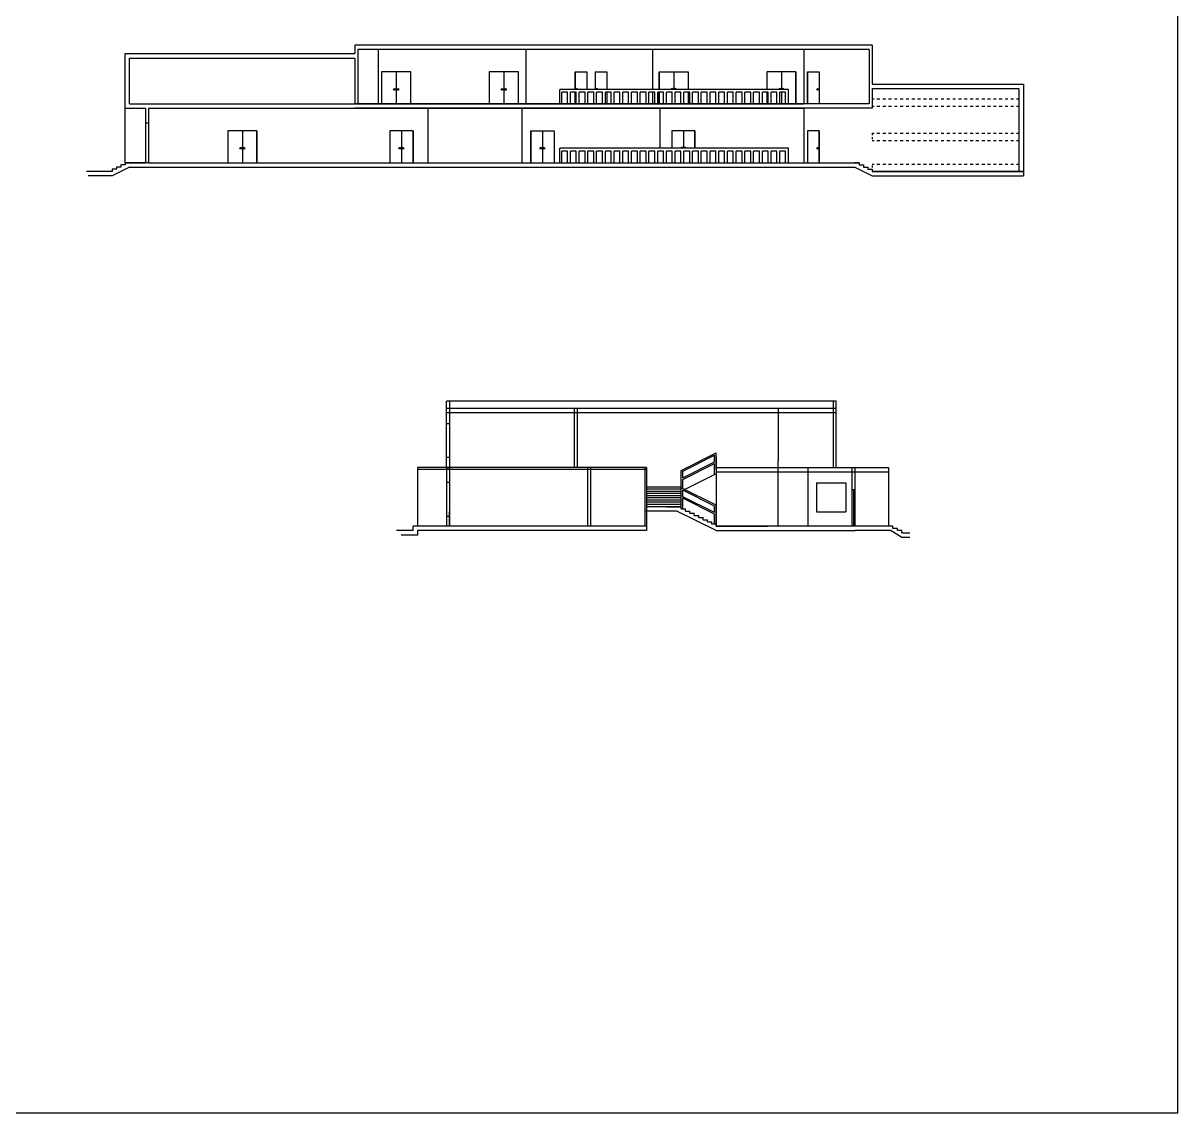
# Model space of a CAD drawing. Header units: millimetres. Extents: x 1593 to 1813, y 960 to 1110.
# Drawn here: x 1733.9 to 1813.4, y 960 to 1035 of the extents above; entities that cross this region are included whole.
import ezdxf

# ---------------------------------------------------------------- set-up
doc = ezdxf.new("R2010")
doc.units = ezdxf.units.MM

msp = doc.modelspace()

# ---------------------------------------------------------------- linework, layer by layer
for p, q in [((1756.761, 1033.462), (1756.761, 1032.87)), ((1792.353, 1033.462), (1756.761, 1033.462)), ((1756.961, 1033.162), (1756.961, 1029.412)), ((1792.153, 1033.162), (1756.961, 1033.162)), ((1758.353, 1033.162), (1758.353, 1029.412)), ((1768.553, 1029.412), (1768.553, 1033.162)), ((1777.253, 1030.412), (1777.253, 1033.162)), ((1787.653, 1033.162), (1787.653, 1029.412)), ((1792.153, 1033.162), (1792.153, 1029.412)), ((1792.353, 1033.462), (1792.353, 1030.762)), ((1740.953, 1025.362), (1740.953, 1032.87)), ((1740.953, 1032.87), (1756.761, 1032.87)), ((1741.253, 1032.57), (1756.761, 1032.57)), ((1741.253, 1029.412), (1741.253, 1032.57)), ((1756.761, 1032.57), (1756.761, 1029.412)), ((1760.599, 1031.612), (1758.599, 1031.612)), ((1759.599, 1031.612), (1759.599, 1029.412)), ((1760.599, 1029.412), (1760.599, 1031.612)), ((1768.005, 1031.612), (1766.005, 1031.612)), ((1767.005, 1031.612), (1767.005, 1029.412)), ((1768.005, 1029.412), (1768.005, 1031.612)), ((1771.909, 1031.612), (1771.909, 1030.412)), ((1771.909, 1031.612), (1772.709, 1031.612)), ((1771.909, 1030.412), (1771.909, 1031.612)), ((1772.709, 1031.612), (1772.709, 1030.412)), ((1773.297, 1031.612), (1773.297, 1030.412)), ((1773.297, 1031.612), (1774.097, 1031.612)), ((1774.097, 1031.612), (1774.097, 1030.412)), ((1777.699, 1031.612), (1777.699, 1030.412)), ((1777.699, 1031.612), (1779.699, 1031.612)), ((1777.699, 1030.412), (1777.699, 1031.612)), ((1778.699, 1031.612), (1778.699, 1030.412)), ((1779.699, 1031.612), (1779.699, 1030.412)), ((1785.105, 1031.612), (1785.105, 1030.412)), ((1787.105, 1031.612), (1785.105, 1031.612)), ((1786.105, 1031.612), (1786.105, 1030.412)), ((1787.105, 1031.612), (1787.105, 1029.412)), ((1787.105, 1029.412), (1787.105, 1031.612)), ((1787.653, 1031.962), (1787.653, 1029.412)), ((1787.91, 1031.612), (1787.91, 1029.412)), ((1787.91, 1029.412), (1787.91, 1031.612)), ((1787.91, 1031.612), (1788.71, 1031.612)), ((1788.71, 1031.612), (1788.71, 1029.412)), ((1792.353, 1030.762), (1802.751, 1030.762)), ((1802.751, 1030.762), (1802.751, 1024.462)), ((1786.594, 1030.412), (1770.859, 1030.412)), ((1770.859, 1029.412), (1770.859, 1030.412)), ((1770.939, 1030.412), (1770.939, 1030.412)), ((1771.394, 1030.212), (1770.994, 1030.212)), ((1770.994, 1029.412), (1770.994, 1030.212)), ((1771.394, 1029.412), (1771.394, 1030.212)), ((1771.994, 1030.212), (1771.594, 1030.212)), ((1771.594, 1029.412), (1771.594, 1030.212)), ((1771.594, 1029.412), (1771.594, 1030.212)), ((1771.909, 1029.412), (1771.909, 1030.212)), ((1771.909, 1030.212), (1771.909, 1029.412)), ((1771.994, 1029.412), (1771.994, 1030.212)), ((1772.594, 1030.212), (1772.194, 1030.212)), ((1772.194, 1029.412), (1772.194, 1030.212)), ((1772.194, 1029.412), (1772.194, 1030.212)), ((1772.594, 1029.412), (1772.594, 1030.212)), ((1773.194, 1030.212), (1772.794, 1030.212)), ((1772.794, 1029.412), (1772.794, 1030.212)), ((1772.794, 1029.412), (1772.794, 1030.212)), ((1773.194, 1029.412), (1773.194, 1030.212)), ((1773.794, 1030.212), (1773.394, 1030.212)), ((1773.394, 1029.412), (1773.394, 1030.212)), ((1773.394, 1029.412), (1773.394, 1030.212)), ((1773.794, 1029.412), (1773.794, 1030.212)), ((1774.394, 1030.212), (1773.994, 1030.212)), ((1773.994, 1029.412), (1773.994, 1030.212)), ((1773.994, 1029.412), (1773.994, 1030.212)), ((1774.097, 1030.212), (1774.097, 1029.412)), ((1774.394, 1029.412), (1774.394, 1030.212)), ((1774.994, 1030.212), (1774.594, 1030.212)), ((1774.594, 1029.412), (1774.594, 1030.212)), ((1774.594, 1029.412), (1774.594, 1030.212)), ((1774.994, 1029.412), (1774.994, 1030.212)), ((1775.594, 1030.212), (1775.194, 1030.212)), ((1775.194, 1029.412), (1775.194, 1030.212)), ((1775.194, 1029.412), (1775.194, 1030.212)), ((1775.594, 1029.412), (1775.594, 1030.212)), ((1776.194, 1030.212), (1775.794, 1030.212)), ((1775.794, 1029.412), (1775.794, 1030.212)), ((1775.794, 1029.412), (1775.794, 1030.212)), ((1776.194, 1029.412), (1776.194, 1030.212)), ((1776.794, 1030.212), (1776.394, 1030.212)), ((1776.394, 1029.412), (1776.394, 1030.212)), ((1776.394, 1029.412), (1776.394, 1030.212)), ((1776.794, 1029.412), (1776.794, 1030.212)), ((1777.394, 1030.212), (1776.994, 1030.212)), ((1776.994, 1029.412), (1776.994, 1030.212)), ((1776.994, 1029.412), (1776.994, 1030.212)), ((1777.253, 1029.412), (1777.253, 1030.212)), ((1777.394, 1029.412), (1777.394, 1030.212)), ((1777.994, 1030.212), (1777.594, 1030.212)), ((1777.594, 1029.412), (1777.594, 1030.212)), ((1777.594, 1029.412), (1777.594, 1030.212)), ((1777.699, 1029.412), (1777.699, 1030.212)), ((1777.699, 1030.212), (1777.699, 1029.412)), ((1777.994, 1029.412), (1777.994, 1030.212)), ((1778.594, 1030.212), (1778.194, 1030.212)), ((1778.194, 1029.412), (1778.194, 1030.212)), ((1778.194, 1029.412), (1778.194, 1030.212)), ((1778.594, 1029.412), (1778.594, 1030.212)), ((1779.194, 1030.212), (1778.794, 1030.212)), ((1778.794, 1029.412), (1778.794, 1030.212)), ((1778.794, 1029.412), (1778.794, 1030.212)), ((1779.194, 1029.412), (1779.194, 1030.212)), ((1779.794, 1030.212), (1779.394, 1030.212)), ((1779.394, 1029.412), (1779.394, 1030.212)), ((1779.394, 1029.412), (1779.394, 1030.212)), ((1779.699, 1030.212), (1779.699, 1029.412)), ((1779.794, 1029.412), (1779.794, 1030.212)), ((1780.394, 1030.212), (1779.994, 1030.212)), ((1779.994, 1029.412), (1779.994, 1030.212)), ((1779.994, 1029.412), (1779.994, 1030.212)), ((1780.394, 1029.412), (1780.394, 1030.212)), ((1780.994, 1030.212), (1780.594, 1030.212)), ((1780.594, 1029.412), (1780.594, 1030.212)), ((1780.594, 1029.412), (1780.594, 1030.212)), ((1780.994, 1029.412), (1780.994, 1030.212)), ((1781.594, 1030.212), (1781.194, 1030.212)), ((1781.194, 1029.412), (1781.194, 1030.212)), ((1781.194, 1029.412), (1781.194, 1030.212)), ((1781.594, 1029.412), (1781.594, 1030.212)), ((1782.194, 1030.212), (1781.794, 1030.212)), ((1781.794, 1029.412), (1781.794, 1030.212)), ((1781.794, 1029.412), (1781.794, 1030.212)), ((1782.194, 1029.412), (1782.194, 1030.212)), ((1782.794, 1030.212), (1782.394, 1030.212)), ((1782.394, 1029.412), (1782.394, 1030.212)), ((1782.394, 1029.412), (1782.394, 1030.212)), ((1782.794, 1029.412), (1782.794, 1030.212)), ((1783.394, 1030.212), (1782.994, 1030.212)), ((1782.994, 1029.412), (1782.994, 1030.212)), ((1782.994, 1029.412), (1782.994, 1030.212)), ((1783.394, 1029.412), (1783.394, 1030.212)), ((1783.994, 1030.212), (1783.594, 1030.212)), ((1783.594, 1029.412), (1783.594, 1030.212)), ((1783.594, 1029.412), (1783.594, 1030.212)), ((1783.994, 1029.412), (1783.994, 1030.212)), ((1784.594, 1030.212), (1784.194, 1030.212)), ((1784.194, 1029.412), (1784.194, 1030.212)), ((1784.194, 1029.412), (1784.194, 1030.212)), ((1784.594, 1029.412), (1784.594, 1030.212)), ((1785.194, 1030.212), (1784.794, 1030.212)), ((1784.794, 1029.412), (1784.794, 1030.212)), ((1784.794, 1029.412), (1784.794, 1030.212)), ((1785.105, 1030.212), (1785.105, 1029.412)), ((1785.194, 1029.412), (1785.194, 1030.212)), ((1785.794, 1030.212), (1785.394, 1030.212)), ((1785.394, 1029.412), (1785.394, 1030.212)), ((1785.394, 1029.412), (1785.394, 1030.212)), ((1785.794, 1029.412), (1785.794, 1030.212)), ((1785.994, 1029.412), (1785.994, 1030.212)), ((1786.394, 1030.212), (1785.994, 1030.212)), ((1785.994, 1029.412), (1785.994, 1030.212)), ((1786.105, 1030.212), (1786.105, 1029.412)), ((1786.394, 1029.412), (1786.394, 1030.212)), ((1786.594, 1029.412), (1786.594, 1030.412)), ((1792.353, 1030.462), (1802.451, 1030.462)), ((1792.353, 1030.462), (1792.353, 1029.112)), ((1792.353, 1029.761), (1792.479, 1029.761)), ((1792.679, 1029.761), (1792.879, 1029.761)), ((1793.079, 1029.761), (1793.279, 1029.761)), ((1793.479, 1029.761), (1793.679, 1029.761)), ((1793.879, 1029.761), (1794.079, 1029.761)), ((1794.279, 1029.761), (1794.479, 1029.761)), ((1794.679, 1029.761), (1794.879, 1029.761)), ((1795.079, 1029.761), (1795.279, 1029.761)), ((1795.479, 1029.761), (1795.679, 1029.761)), ((1795.879, 1029.761), (1796.079, 1029.761)), ((1796.279, 1029.761), (1796.479, 1029.761)), ((1796.679, 1029.761), (1796.879, 1029.761)), ((1797.091, 1029.761), (1797.291, 1029.761)), ((1797.491, 1029.761), (1797.691, 1029.761)), ((1797.891, 1029.761), (1798.091, 1029.761)), ((1798.291, 1029.761), (1798.491, 1029.761)), ((1798.691, 1029.761), (1798.891, 1029.761)), ((1799.091, 1029.761), (1799.291, 1029.761)), ((1799.491, 1029.761), (1799.691, 1029.761)), ((1799.891, 1029.761), (1800.091, 1029.761)), ((1800.291, 1029.762), (1800.491, 1029.762)), ((1800.291, 1029.761), (1800.491, 1029.761)), ((1800.691, 1029.762), (1800.891, 1029.762)), ((1801.091, 1029.762), (1801.291, 1029.762)), ((1801.491, 1029.762), (1801.691, 1029.762)), ((1801.883, 1029.762), (1802.083, 1029.762)), ((1802.283, 1029.762), (1802.483, 1029.762)), ((1802.451, 1030.462), (1802.451, 1024.762)), ((1740.953, 1029.112), (1742.361, 1029.112)), ((1741.253, 1029.412), (1787.653, 1029.412)), ((1742.361, 1029.112), (1742.361, 1025.362)), ((1742.561, 1029.112), (1742.561, 1025.362)), ((1742.561, 1029.112), (1787.653, 1029.112)), ((1792.153, 1029.412), (1756.761, 1029.412)), ((1792.353, 1029.112), (1756.761, 1029.112)), ((1761.784, 1029.112), (1761.784, 1025.362)), ((1768.253, 1029.112), (1768.253, 1025.362)), ((1777.753, 1026.362), (1777.753, 1029.112)), ((1787.653, 1029.112), (1787.653, 1025.362)), ((1792.353, 1029.261), (1792.479, 1029.261)), ((1792.679, 1029.261), (1792.879, 1029.261)), ((1793.079, 1029.261), (1793.279, 1029.261)), ((1793.479, 1029.261), (1793.679, 1029.261)), ((1793.879, 1029.261), (1794.079, 1029.261)), ((1794.279, 1029.261), (1794.479, 1029.261)), ((1794.679, 1029.261), (1794.879, 1029.261)), ((1795.079, 1029.261), (1795.279, 1029.261)), ((1795.479, 1029.261), (1795.679, 1029.261)), ((1795.879, 1029.261), (1796.079, 1029.261)), ((1796.279, 1029.261), (1796.479, 1029.261)), ((1796.679, 1029.261), (1796.879, 1029.261)), ((1797.091, 1029.261), (1797.291, 1029.261)), ((1797.491, 1029.261), (1797.691, 1029.261)), ((1797.891, 1029.261), (1798.091, 1029.261)), ((1798.291, 1029.261), (1798.491, 1029.261)), ((1798.691, 1029.261), (1798.891, 1029.261)), ((1799.091, 1029.261), (1799.291, 1029.261)), ((1799.491, 1029.261), (1799.691, 1029.261)), ((1799.891, 1029.261), (1800.091, 1029.261)), ((1800.291, 1029.261), (1800.491, 1029.261)), ((1800.691, 1029.261), (1800.891, 1029.261)), ((1801.091, 1029.261), (1801.291, 1029.261)), ((1801.491, 1029.261), (1801.691, 1029.261)), ((1801.883, 1029.261), (1802.083, 1029.261)), ((1802.283, 1029.261), (1802.483, 1029.261)), ((1742.561, 1028.091), (1742.361, 1028.091)), ((1748.016, 1027.562), (1748.016, 1025.362)), ((1750.016, 1027.562), (1748.016, 1027.562)), ((1749.016, 1027.562), (1749.016, 1025.362)), ((1750.016, 1027.562), (1750.016, 1025.362)), ((1750.016, 1025.362), (1750.016, 1027.562)), ((1759.159, 1027.562), (1759.159, 1025.362)), ((1760.759, 1027.562), (1759.159, 1027.562)), ((1759.959, 1027.562), (1759.959, 1025.362)), ((1760.759, 1027.562), (1760.759, 1025.362)), ((1760.759, 1025.362), (1760.759, 1027.562)), ((1768.859, 1027.562), (1768.859, 1025.362)), ((1768.859, 1025.362), (1768.859, 1027.562)), ((1768.859, 1027.562), (1770.459, 1027.562)), ((1769.659, 1027.562), (1769.659, 1025.362)), ((1770.459, 1027.562), (1770.459, 1025.362)), ((1778.559, 1027.562), (1778.559, 1026.362)), ((1780.159, 1027.562), (1778.559, 1027.562)), ((1779.359, 1027.562), (1779.359, 1026.362)), ((1780.159, 1027.562), (1780.159, 1026.362)), ((1780.159, 1026.362), (1780.159, 1027.562)), ((1787.91, 1027.562), (1787.91, 1025.362)), ((1788.71, 1027.562), (1787.91, 1027.562)), ((1788.71, 1027.562), (1788.71, 1025.362)), ((1788.71, 1025.362), (1788.71, 1027.562)), ((1792.353, 1027.392), (1792.479, 1027.392)), ((1792.353, 1027.392), (1792.353, 1027.266)), ((1792.679, 1027.392), (1792.879, 1027.392)), ((1793.079, 1027.392), (1793.279, 1027.392)), ((1793.479, 1027.392), (1793.679, 1027.392)), ((1793.879, 1027.392), (1794.079, 1027.392)), ((1794.279, 1027.392), (1794.479, 1027.392)), ((1794.679, 1027.392), (1794.879, 1027.392)), ((1795.079, 1027.392), (1795.279, 1027.392)), ((1795.479, 1027.392), (1795.679, 1027.392)), ((1795.879, 1027.392), (1796.079, 1027.392)), ((1796.279, 1027.392), (1796.479, 1027.392)), ((1796.679, 1027.392), (1796.879, 1027.392)), ((1797.091, 1027.392), (1797.291, 1027.392)), ((1797.491, 1027.392), (1797.691, 1027.392)), ((1797.891, 1027.392), (1798.091, 1027.392)), ((1798.291, 1027.392), (1798.491, 1027.392)), ((1798.691, 1027.392), (1798.891, 1027.392)), ((1799.091, 1027.392), (1799.291, 1027.392)), ((1799.491, 1027.392), (1799.691, 1027.392)), ((1799.891, 1027.392), (1800.091, 1027.392)), ((1800.291, 1027.392), (1800.491, 1027.392)), ((1800.291, 1027.392), (1800.491, 1027.392)), ((1800.691, 1027.392), (1800.891, 1027.392)), ((1801.091, 1027.392), (1801.291, 1027.392)), ((1801.491, 1027.392), (1801.691, 1027.392)), ((1801.883, 1027.392), (1802.083, 1027.392)), ((1802.283, 1027.392), (1802.483, 1027.392)), ((1792.345, 1027.124), (1792.345, 1026.975)), ((1792.353, 1026.892), (1792.479, 1026.892)), ((1792.679, 1026.892), (1792.879, 1026.892)), ((1793.079, 1026.892), (1793.279, 1026.892)), ((1793.479, 1026.892), (1793.679, 1026.892)), ((1793.879, 1026.892), (1794.079, 1026.892)), ((1794.279, 1026.892), (1794.479, 1026.892)), ((1794.679, 1026.892), (1794.879, 1026.892)), ((1795.079, 1026.892), (1795.279, 1026.892)), ((1795.479, 1026.892), (1795.679, 1026.892)), ((1795.879, 1026.892), (1796.079, 1026.892)), ((1796.279, 1026.892), (1796.479, 1026.892)), ((1796.679, 1026.892), (1796.879, 1026.892)), ((1797.091, 1026.892), (1797.291, 1026.892)), ((1797.491, 1026.892), (1797.691, 1026.892)), ((1797.891, 1026.892), (1798.091, 1026.892)), ((1798.291, 1026.892), (1798.491, 1026.892)), ((1798.691, 1026.892), (1798.891, 1026.892)), ((1799.091, 1026.892), (1799.291, 1026.892)), ((1799.491, 1026.892), (1799.691, 1026.892)), ((1799.891, 1026.892), (1800.091, 1026.892)), ((1800.291, 1026.892), (1800.491, 1026.892)), ((1800.691, 1026.892), (1800.891, 1026.892)), ((1801.091, 1026.892), (1801.291, 1026.892)), ((1801.491, 1026.892), (1801.691, 1026.892)), ((1801.883, 1026.892), (1802.083, 1026.892)), ((1802.283, 1026.892), (1802.483, 1026.892)), ((1786.594, 1026.362), (1770.859, 1026.362)), ((1770.859, 1025.362), (1770.859, 1026.362)), ((1770.939, 1026.362), (1770.939, 1026.362)), ((1770.994, 1025.362), (1770.994, 1026.162)), ((1771.394, 1026.162), (1770.994, 1026.162)), ((1771.394, 1025.362), (1771.394, 1026.162)), ((1771.594, 1025.362), (1771.594, 1026.162)), ((1771.594, 1025.362), (1771.594, 1026.162)), ((1771.994, 1026.162), (1771.594, 1026.162)), ((1771.994, 1025.362), (1771.994, 1026.162)), ((1772.194, 1025.362), (1772.194, 1026.162)), ((1772.194, 1025.362), (1772.194, 1026.162)), ((1772.594, 1026.162), (1772.194, 1026.162)), ((1772.594, 1025.362), (1772.594, 1026.162)), ((1772.794, 1025.362), (1772.794, 1026.162)), ((1772.794, 1025.362), (1772.794, 1026.162)), ((1773.194, 1026.162), (1772.794, 1026.162)), ((1773.194, 1025.362), (1773.194, 1026.162)), ((1773.394, 1025.362), (1773.394, 1026.162)), ((1773.394, 1025.362), (1773.394, 1026.162)), ((1773.794, 1026.162), (1773.394, 1026.162)), ((1773.794, 1025.362), (1773.794, 1026.162)), ((1773.994, 1025.362), (1773.994, 1026.162)), ((1773.994, 1025.362), (1773.994, 1026.162)), ((1774.394, 1026.162), (1773.994, 1026.162)), ((1774.394, 1025.362), (1774.394, 1026.162)), ((1774.594, 1025.362), (1774.594, 1026.162)), ((1774.594, 1025.362), (1774.594, 1026.162)), ((1774.994, 1026.162), (1774.594, 1026.162)), ((1774.994, 1025.362), (1774.994, 1026.162)), ((1775.194, 1025.362), (1775.194, 1026.162)), ((1775.194, 1025.362), (1775.194, 1026.162)), ((1775.594, 1026.162), (1775.194, 1026.162)), ((1775.594, 1025.362), (1775.594, 1026.162)), ((1775.794, 1025.362), (1775.794, 1026.162)), ((1775.794, 1025.362), (1775.794, 1026.162)), ((1776.194, 1026.162), (1775.794, 1026.162)), ((1776.194, 1025.362), (1776.194, 1026.162)), ((1776.394, 1025.362), (1776.394, 1026.162)), ((1776.394, 1025.362), (1776.394, 1026.162)), ((1776.794, 1026.162), (1776.394, 1026.162)), ((1776.794, 1025.362), (1776.794, 1026.162)), ((1776.994, 1025.362), (1776.994, 1026.162)), ((1776.994, 1025.362), (1776.994, 1026.162)), ((1777.394, 1026.162), (1776.994, 1026.162)), ((1777.394, 1025.362), (1777.394, 1026.162)), ((1777.594, 1025.362), (1777.594, 1026.162)), ((1777.594, 1025.362), (1777.594, 1026.162)), ((1777.994, 1026.162), (1777.594, 1026.162)), ((1777.994, 1025.362), (1777.994, 1026.162)), ((1778.194, 1025.362), (1778.194, 1026.162)), ((1778.194, 1025.362), (1778.194, 1026.162)), ((1778.594, 1026.162), (1778.194, 1026.162)), ((1778.594, 1025.362), (1778.594, 1026.162)), ((1778.794, 1025.362), (1778.794, 1026.162)), ((1778.794, 1025.362), (1778.794, 1026.162)), ((1779.194, 1026.162), (1778.794, 1026.162)), ((1779.194, 1025.362), (1779.194, 1026.162)), ((1779.394, 1025.362), (1779.394, 1026.162)), ((1779.394, 1025.362), (1779.394, 1026.162)), ((1779.794, 1026.162), (1779.394, 1026.162)), ((1779.794, 1025.362), (1779.794, 1026.162)), ((1779.994, 1025.362), (1779.994, 1026.162)), ((1779.994, 1025.362), (1779.994, 1026.162)), ((1780.394, 1026.162), (1779.994, 1026.162)), ((1780.394, 1025.362), (1780.394, 1026.162)), ((1780.594, 1025.362), (1780.594, 1026.162)), ((1780.594, 1025.362), (1780.594, 1026.162)), ((1780.994, 1026.162), (1780.594, 1026.162)), ((1780.994, 1025.362), (1780.994, 1026.162)), ((1781.194, 1025.362), (1781.194, 1026.162)), ((1781.194, 1025.362), (1781.194, 1026.162)), ((1781.594, 1026.162), (1781.194, 1026.162)), ((1781.594, 1025.362), (1781.594, 1026.162)), ((1781.794, 1025.362), (1781.794, 1026.162)), ((1781.794, 1025.362), (1781.794, 1026.162)), ((1782.194, 1026.162), (1781.794, 1026.162)), ((1782.194, 1025.362), (1782.194, 1026.162)), ((1782.394, 1025.362), (1782.394, 1026.162)), ((1782.394, 1025.362), (1782.394, 1026.162)), ((1782.794, 1026.162), (1782.394, 1026.162)), ((1782.794, 1025.362), (1782.794, 1026.162)), ((1782.994, 1025.362), (1782.994, 1026.162)), ((1782.994, 1025.362), (1782.994, 1026.162)), ((1783.394, 1026.162), (1782.994, 1026.162)), ((1783.394, 1025.362), (1783.394, 1026.162)), ((1783.594, 1025.362), (1783.594, 1026.162)), ((1783.594, 1025.362), (1783.594, 1026.162)), ((1783.994, 1026.162), (1783.594, 1026.162)), ((1783.994, 1025.362), (1783.994, 1026.162)), ((1784.194, 1025.362), (1784.194, 1026.162)), ((1784.194, 1025.362), (1784.194, 1026.162)), ((1784.594, 1026.162), (1784.194, 1026.162)), ((1784.594, 1025.362), (1784.594, 1026.162)), ((1784.794, 1025.362), (1784.794, 1026.162)), ((1784.794, 1025.362), (1784.794, 1026.162)), ((1785.194, 1026.162), (1784.794, 1026.162)), ((1785.194, 1025.362), (1785.194, 1026.162)), ((1785.394, 1025.362), (1785.394, 1026.162)), ((1785.394, 1025.362), (1785.394, 1026.162)), ((1785.794, 1026.162), (1785.394, 1026.162)), ((1785.794, 1025.362), (1785.794, 1026.162)), ((1785.994, 1025.362), (1785.994, 1026.162)), ((1785.994, 1025.362), (1785.994, 1026.162)), ((1786.394, 1026.162), (1785.994, 1026.162)), ((1786.394, 1025.362), (1786.394, 1026.162)), ((1786.594, 1025.362), (1786.594, 1026.362)), ((1741.253, 1025.062), (1740.053, 1024.462)), ((1740.353, 1025.062), (1740.353, 1024.912)), ((1740.653, 1025.062), (1740.353, 1025.062)), ((1740.653, 1025.212), (1740.653, 1025.062)), ((1740.953, 1025.212), (1740.653, 1025.212)), ((1740.953, 1025.362), (1740.953, 1025.212)), ((1740.953, 1025.362), (1742.361, 1025.362)), ((1742.361, 1025.362), (1740.953, 1025.362)), ((1740.953, 1025.362), (1741.253, 1025.362)), ((1741.253, 1025.062), (1791.153, 1025.062)), ((1742.561, 1025.362), (1742.361, 1025.362)), ((1742.561, 1025.362), (1791.453, 1025.362)), ((1791.453, 1025.362), (1791.153, 1025.362)), ((1791.153, 1025.062), (1791.153, 1025.062)), ((1791.153, 1025.062), (1792.353, 1024.462)), ((1791.453, 1025.362), (1791.453, 1025.212)), ((1791.453, 1025.212), (1791.753, 1025.212)), ((1791.753, 1025.212), (1791.753, 1025.062)), ((1791.753, 1025.062), (1792.053, 1025.062)), ((1792.053, 1025.062), (1792.053, 1024.912)), ((1792.353, 1025.262), (1792.479, 1025.262)), ((1792.353, 1025.184), (1792.353, 1025.029)), ((1792.679, 1025.262), (1792.879, 1025.262)), ((1793.079, 1025.262), (1793.279, 1025.262)), ((1793.479, 1025.262), (1793.679, 1025.262)), ((1793.879, 1025.262), (1794.079, 1025.262)), ((1794.279, 1025.262), (1794.479, 1025.262)), ((1794.679, 1025.262), (1794.879, 1025.262)), ((1795.079, 1025.262), (1795.279, 1025.262)), ((1795.479, 1025.262), (1795.679, 1025.262)), ((1795.879, 1025.262), (1796.079, 1025.262)), ((1796.279, 1025.262), (1796.479, 1025.262)), ((1796.679, 1025.262), (1796.879, 1025.262)), ((1797.091, 1025.262), (1797.291, 1025.262)), ((1797.491, 1025.262), (1797.691, 1025.262)), ((1797.891, 1025.262), (1798.091, 1025.262)), ((1798.291, 1025.262), (1798.491, 1025.262)), ((1798.691, 1025.262), (1798.891, 1025.262)), ((1799.091, 1025.262), (1799.291, 1025.262)), ((1799.491, 1025.262), (1799.691, 1025.262)), ((1799.891, 1025.262), (1800.091, 1025.262)), ((1800.291, 1025.262), (1800.491, 1025.262)), ((1800.691, 1025.262), (1800.891, 1025.262)), ((1801.091, 1025.262), (1801.291, 1025.262)), ((1801.491, 1025.262), (1801.691, 1025.262)), ((1801.883, 1025.262), (1802.083, 1025.262)), ((1802.283, 1025.262), (1802.483, 1025.262)), ((1740.053, 1024.762), (1738.286, 1024.762)), ((1740.053, 1024.462), (1738.4, 1024.462)), ((1740.053, 1024.912), (1740.053, 1024.762)), ((1740.353, 1024.912), (1740.053, 1024.912)), ((1792.053, 1024.912), (1792.353, 1024.912)), ((1792.353, 1024.912), (1792.353, 1024.762)), ((1792.353, 1024.912), (1792.353, 1024.762)), ((1802.751, 1024.762), (1792.353, 1024.762)), ((1792.353, 1024.762), (1802.451, 1024.762)), ((1792.353, 1024.762), (1802.751, 1024.762)), ((1792.353, 1024.762), (1792.653, 1024.762)), ((1792.353, 1024.462), (1802.751, 1024.462)), ((1763.072, 1004.394), (1763.072, 1008.944)), ((1789.883, 1008.944), (1763.072, 1008.944)), ((1789.883, 1008.444), (1763.072, 1008.444)), ((1763.272, 1008.944), (1763.272, 1004.394)), ((1771.872, 1004.394), (1771.872, 1008.444)), ((1772.072, 1004.394), (1772.072, 1008.444)), ((1785.883, 1008.444), (1785.883, 1004.844)), ((1789.683, 1004.394), (1789.683, 1008.944)), ((1789.883, 1004.394), (1789.883, 1008.944)), ((1789.883, 1008.144), (1763.072, 1008.144)), ((1763.272, 1007.406), (1763.072, 1007.406)), ((1779.213, 1004.194), (1781.613, 1005.394)), ((1779.313, 1004.132), (1781.513, 1005.232)), ((1781.513, 1004.782), (1781.513, 1005.232)), ((1781.613, 1004.394), (1781.613, 1005.394)), ((1781.613, 1005.144), (1781.613, 1000.344)), ((1761.072, 1004.394), (1761.072, 1000.344)), ((1776.813, 1004.394), (1761.072, 1004.394)), ((1763.272, 1005.068), (1763.072, 1005.068)), ((1763.072, 1004.394), (1763.272, 1004.394)), ((1763.072, 1004.394), (1763.072, 1000.344)), ((1763.272, 1004.394), (1763.272, 1000.344)), ((1772.772, 1004.394), (1772.772, 1000.344)), ((1772.972, 1004.394), (1772.972, 1000.344)), ((1776.713, 1004.394), (1776.713, 1000.344)), ((1776.813, 1004.394), (1776.813, 1000.044)), ((1779.313, 1003.682), (1781.513, 1004.782)), ((1779.313, 1003.57), (1781.513, 1004.67)), ((1781.513, 1003.894), (1781.513, 1004.67)), ((1781.613, 1004.544), (1781.613, 1004.694)), ((1781.613, 1004.244), (1781.613, 1004.394)), ((1781.613, 1004.394), (1782.232, 1004.394)), ((1781.613, 1004.394), (1793.483, 1004.394)), ((1781.613, 1004.394), (1781.913, 1004.394)), ((1785.883, 1000.344), (1785.883, 1004.844)), ((1787.916, 1004.394), (1787.916, 1000.344)), ((1790.972, 1000.344), (1790.972, 1004.394)), ((1791.172, 1000.344), (1791.172, 1004.394)), ((1793.483, 1004.394), (1793.483, 1000.344)), ((1776.813, 1004.244), (1761.072, 1004.244)), ((1779.213, 1003.194), (1779.213, 1004.194)), ((1779.313, 1003.682), (1779.313, 1004.132)), ((1779.313, 1002.944), (1779.313, 1003.57)), ((1781.613, 1003.944), (1779.463, 1002.869)), ((1781.613, 1004.094), (1793.483, 1004.094)), ((1763.272, 1003.356), (1763.072, 1003.356)), ((1779.213, 1003.044), (1776.813, 1003.044)), ((1779.213, 1002.894), (1776.813, 1002.894)), ((1779.213, 1002.744), (1776.813, 1002.744)), ((1779.213, 1001.544), (1779.213, 1003.194)), ((1779.213, 1003.044), (1779.213, 1003.194)), ((1779.213, 1001.994), (1779.213, 1002.994)), ((1779.213, 1001.994), (1779.213, 1002.994)), ((1781.613, 1001.794), (1779.213, 1002.994)), ((1779.313, 1002.794), (1779.313, 1002.832)), ((1779.313, 1002.382), (1779.313, 1002.832)), ((1781.513, 1001.732), (1779.313, 1002.832)), ((1788.527, 1003.344), (1788.527, 1001.344)), ((1788.527, 1003.344), (1790.544, 1003.344)), ((1790.544, 1003.344), (1790.544, 1001.344)), ((1791.172, 1002.844), (1790.972, 1002.844)), ((1791.072, 1002.844), (1791.072, 1000.344)), ((1779.213, 1002.594), (1776.813, 1002.594)), ((1779.213, 1002.444), (1776.813, 1002.444)), ((1779.213, 1002.294), (1776.813, 1002.294)), ((1779.213, 1002.144), (1776.813, 1002.144)), ((1779.213, 1001.994), (1776.813, 1001.994)), ((1779.213, 1001.694), (1779.213, 1002.694)), ((1779.213, 1002.144), (1779.213, 1002.294)), ((1779.213, 1002.144), (1779.213, 1002.294)), ((1779.213, 1001.844), (1779.213, 1001.994)), ((1779.213, 1001.844), (1779.213, 1001.994)), ((1781.513, 1001.282), (1779.313, 1002.382)), ((1779.313, 1001.544), (1779.313, 1002.27)), ((1781.513, 1001.17), (1779.313, 1002.27)), ((1763.272, 1000.344), (1763.272, 1001.344)), ((1778.913, 1001.394), (1776.713, 1001.394)), ((1779.213, 1001.844), (1776.813, 1001.844)), ((1779.213, 1001.694), (1776.813, 1001.694)), ((1778.224, 1001.694), (1779.213, 1001.694)), ((1779.213, 1001.694), (1778.913, 1001.694)), ((1781.613, 1000.044), (1778.913, 1001.394)), ((1779.213, 1001.544), (1779.513, 1001.544)), ((1779.513, 1001.394), (1779.513, 1001.544)), ((1779.513, 1001.394), (1779.813, 1001.394)), ((1779.813, 1001.244), (1779.813, 1001.394)), ((1779.813, 1001.244), (1780.113, 1001.244)), ((1780.113, 1001.094), (1780.113, 1001.244)), ((1781.513, 1001.282), (1781.513, 1001.732)), ((1781.513, 1000.494), (1781.513, 1001.17)), ((1781.613, 1000.794), (1781.613, 1001.794)), ((1781.613, 1000.494), (1781.613, 1001.494)), ((1788.527, 1001.344), (1790.544, 1001.344)), ((1763.272, 1001.018), (1763.072, 1001.018)), ((1780.113, 1001.094), (1780.413, 1001.094)), ((1780.413, 1000.944), (1780.413, 1001.094)), ((1780.413, 1000.944), (1780.713, 1000.944)), ((1780.713, 1000.794), (1780.713, 1000.944)), ((1780.713, 1000.794), (1781.013, 1000.794)), ((1781.013, 1000.644), (1781.013, 1000.794)), ((1781.013, 1000.644), (1781.313, 1000.644)), ((1781.313, 1000.494), (1781.313, 1000.644)), ((1781.613, 1000.494), (1781.313, 1000.494)), ((1781.613, 1000.644), (1781.613, 1000.794)), ((1781.613, 1000.794), (1781.613, 1000.644)), ((1781.613, 1000.344), (1781.613, 1000.494)), ((1760.772, 1000.044), (1759.611, 1000.044)), ((1760.772, 999.744), (1759.942, 999.744)), ((1776.813, 1000.344), (1760.772, 1000.344)), ((1760.772, 1000.044), (1760.772, 1000.344)), ((1761.072, 999.744), (1760.772, 999.744)), ((1776.813, 1000.044), (1761.072, 1000.044)), ((1761.072, 1000.044), (1761.072, 999.744)), ((1761.072, 1000.044), (1761.072, 999.894)), ((1763.272, 1000.344), (1763.072, 1000.344)), ((1790.972, 1000.344), (1781.613, 1000.344)), ((1790.972, 1000.344), (1781.613, 1000.344)), ((1781.613, 1000.344), (1785.16, 1000.344)), ((1781.613, 1000.344), (1781.913, 1000.344)), ((1781.613, 1000.044), (1791.172, 1000.044)), ((1791.172, 1000.344), (1790.972, 1000.344)), ((1793.783, 1000.344), (1791.172, 1000.344)), ((1793.663, 1000.044), (1791.172, 1000.044)), ((1793.483, 1000.344), (1793.183, 1000.344)), ((1793.663, 1000.044), (1794.383, 999.594)), ((1793.783, 1000.194), (1793.783, 1000.344)), ((1794.083, 1000.194), (1793.783, 1000.194)), ((1794.083, 1000.044), (1794.083, 1000.194)), ((1794.383, 1000.044), (1794.083, 1000.044)), ((1794.383, 999.894), (1794.383, 1000.044)), ((1794.383, 999.894), (1794.936, 999.894)), ((1794.383, 999.594), (1794.936, 999.594))]:
    msp.add_line(p, q)
for points in [[(1813.386, 1109.974), (1593.386, 1109.974), (1593.386, 959.974), (1813.386, 959.974)], [(1760.599, 1031.612), (1758.599, 1031.612), (1758.599, 1029.412), (1760.599, 1029.412)], [(1768.005, 1031.612), (1766.005, 1031.612), (1766.005, 1029.412), (1768.005, 1029.412)]]:
    msp.add_lwpolyline(points, close=True)
for centre in [(1759.487, 1030.408), (1759.711, 1030.408), (1766.894, 1030.408), (1767.117, 1030.408), (1788.598, 1030.408), (1748.904, 1026.358), (1749.128, 1026.358), (1759.847, 1026.358), (1760.071, 1026.358), (1769.547, 1026.358), (1769.771, 1026.358), (1788.598, 1026.358)]:
    msp.add_circle(centre, 0.0611)
for centre in [(1772.021, 1030.408), (1773.409, 1030.408), (1778.587, 1030.408), (1778.811, 1030.408), (1785.994, 1030.408), (1786.217, 1030.408), (1779.247, 1026.358), (1779.471, 1026.358)]:
    msp.add_arc(centre, 0.0611, 2.97341, 177.02659)

doc.saveas('drawing.dxf')
